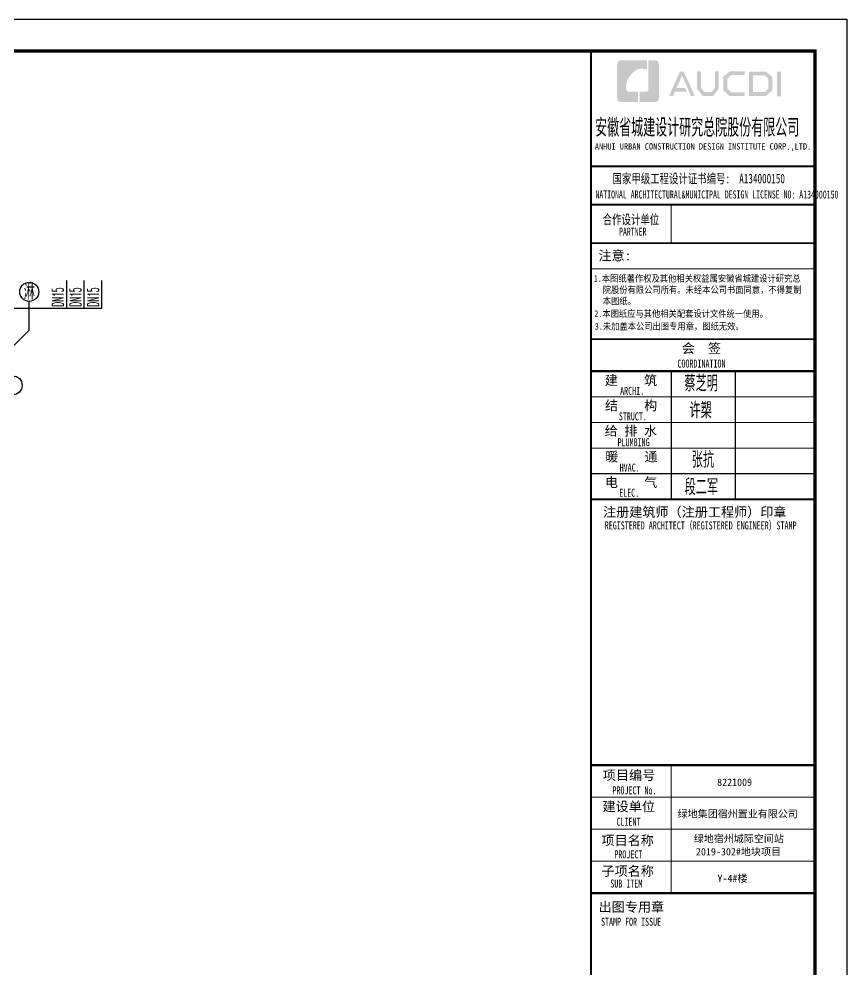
# Model space of a CAD drawing. Extents: x 27938 to 1042331, y -235042 to 1535213.
# Drawn here: x 786856 to 799788, y 138881 to 153731 of the extents above; entities that cross this region are included whole.
import ezdxf
from ezdxf.enums import TextEntityAlignment as Align

# ---------------------------------------------------------------- set-up
doc = ezdxf.new("R2010")
doc.units = 0
doc.header["$LTSCALE"] = 1000
doc.header["$MEASUREMENT"] = 0
for name, color, linetype in [('DIM_给水', 3, 'Continuous'), ('S-公用说明', 7, 'Continuous'), ('WP_DIM', 4, 'Continuous'), ('图框', 140, 'Continuous'), ('图签文字', 147, 'Continuous')]:
    doc.layers.add(name, color=color, linetype=linetype)
doc.layers.add('yichutu', color=7, linetype='Continuous', true_color=0xffffff, plot=False)
doc.layers.add('图签', color=147, linetype='Continuous', lineweight=18)
doc.styles.add('_TWT_PIPEDN', font='SIMPLEX.shx', dxfattribs={"width": 0.6, "oblique": 10, "height": 3, "bigfont": 'HZTXT.shx'})
doc.styles.add('HT', font='simhei.ttf')
doc.styles.add('中西文等高字体', font='HZTXT_E.shx', dxfattribs={"width": 0.7, "height": 4, "bigfont": 'hztxt.shx'})
doc.styles.add('宋体', font='', dxfattribs={"height": 50})
doc.styles.add('建筑图签-1', font='simhei.ttf', dxfattribs={"width": 0.7})
doc.styles.add('建筑图签-2', font='TXT.shx', dxfattribs={"width": 0.5, "bigfont": 'HZTXT.shx'})
doc.styles.get('宋体').set_extended_font_data('SimSun')

# ---------------------------------------------------------------- blocks, each defined once
blk = doc.blocks.new('yct-841-594-84100-59399.9999999999-100-1000.0')
at = {"layer": 'yichutu', "color": 7, "true_color": 0xffffff}
blk.add_lwpolyline([(0, 0), (0, 59400), (84100, 59400), (84100, 0)], close=True, dxfattribs=at)
blk = doc.blocks.new('院标1')
h = blk.add_hatch(color=150)
h.dxf.hatch_style = 1
h.set_gradient(color1=(33, 113, 253), color2=(33, 113, 253), tint=1, name='INVCURVED')
edge = h.paths.add_edge_path()
edge.add_spline(control_points=[(116373, 648379), (116379, 648379), (116382, 648379), (116391, 648379), (116391, 648379), (116391, 648379), (116616, 648379), (116616, 648379), (116616, 648379), (116616, 648379), (116616, 648054), (116616, 648054), (116616, 648054), (116616, 648054), (116108, 648054), (116108, 648054), (116108, 648054), (116028, 648054), (115963, 648111), (115963, 648199), (115963, 648199), (115963, 648199), (115963, 649215), (115963, 649215), (115963, 649215), (115963, 649295), (116018, 649360), (116108, 649360), (116108, 649360), (116108, 649360), (116897, 649360), (116897, 649360), (116897, 649360), (116897, 649360), (116897, 649080), (116897, 649080), (116897, 649080), (116897, 649080), (116566, 649140), (116356, 648859), (116356, 648859), (116245, 648719), (116240, 648545), (116247, 648466), (116247, 648466), (116254, 648386), (116247, 648466), (116247, 648466), (116247, 648466), (116247, 648466), (116258, 648374), (116373, 648379)], knot_values=[0, 0, 0, 0, 0.071429, 0.071429, 0.071429, 0.107143, 0.142857, 0.142857, 0.142857, 0.178571, 0.214286, 0.214286, 0.214286, 0.25, 0.285714, 0.285714, 0.285714, 0.321429, 0.357143, 0.357143, 0.357143, 0.392857, 0.428571, 0.428571, 0.428571, 0.464286, 0.5, 0.5, 0.5, 0.535714, 0.571429, 0.571429, 0.571429, 0.607143, 0.642857, 0.642857, 0.642857, 0.678571, 0.714286, 0.714286, 0.714286, 0.75, 0.785714, 0.785714, 0.785714, 0.821429, 0.857143, 0.857143, 0.857143, 0.928571, 1, 1, 1, 1], degree=3, periodic=0)
h = blk.add_hatch(color=150)
h.dxf.hatch_style = 1
h.set_gradient(color1=(33, 113, 253), color2=(33, 113, 253), tint=1, name='INVCURVED')
edge = h.paths.add_edge_path()
edge.add_spline(control_points=[(117268, 649215), (117268, 649215), (117268, 648199), (117268, 648199), (117268, 648199), (117268, 648114), (117212, 648054), (117123, 648054), (117123, 648054), (117123, 648054), (116663, 648054), (116663, 648054), (116663, 648054), (116663, 648054), (116663, 648379), (116663, 648379), (116663, 648379), (116663, 648379), (116865, 648379), (116865, 648379), (116865, 648379), (116907, 648379), (116941, 648413), (116941, 648455), (116941, 648455), (116941, 648455), (116941, 649360), (116941, 649360), (116941, 649360), (116941, 649360), (117123, 649360), (117123, 649360), (117123, 649360), (117204, 649360), (117268, 649306), (117268, 649215)], knot_values=[0, 0, 0, 0, 0.1, 0.1, 0.1, 0.15, 0.2, 0.2, 0.2, 0.25, 0.3, 0.3, 0.3, 0.35, 0.4, 0.4, 0.4, 0.45, 0.5, 0.5, 0.5, 0.55, 0.6, 0.6, 0.6, 0.65, 0.7, 0.7, 0.7, 0.75, 0.8, 0.8, 0.8, 0.9, 1, 1, 1, 1], degree=3, periodic=0)

msp = doc.modelspace()

# ---------------------------------------------------------------- hatches: boundary and pattern name
at = {"layer": '图框'}
h = msp.add_hatch(color=256, dxfattribs=at)
h.paths.add_polyline_path([(798694.6, 152910.6), (798757.4, 152910.6), (798757.4, 152525.4), (798694.6, 152525.4)])
h.paths.add_polyline_path([(798318.2, 152852.2), (798318.2, 152589.3), (798498.5, 152589.3), (798560.6, 152642.6), (798560.6, 152801.9), (798500.4, 152852.2)], flags=16)
h.paths.add_polyline_path([(798259.2, 152911.3), (798259.2, 152530.2), (798520.4, 152530.2), (798619.6, 152615.5), (798619.6, 152829.5), (798521.8, 152911.3)])
h.paths.add_polyline_path([(798187.7, 152913.1), (798187.7, 152855.5), (797984.2, 152855.5), (797917.8, 152800), (797917.8, 152640.1), (797984.2, 152589), (798188.8, 152589), (798188.8, 152528.1), (797957, 152528.1), (797855.7, 152615.1), (797855.7, 152829.4), (797954.8, 152913.1)])
h.paths.add_polyline_path([(797446.3, 152912.2), (797506.6, 152912.2), (797506.6, 152656.9), (797563.6, 152591.2), (797668.9, 152591.2), (797725.9, 152656.9), (797725.9, 152912.2), (797782.9, 152912.2), (797782.9, 152638.3), (797700.7, 152529.8), (797531.8, 152529.8), (797446.3, 152639.4)])
h.paths.add_polyline_path([(797180.4, 152911.5), (797238.8, 152911.5), (797409.8, 152529.4), (797352, 152529.4), (797211.3, 152846.5), (797123.7, 152652.3), (797259.5, 152652.3), (797289.8, 152594.7), (797099.3, 152594.7), (797070, 152528.4), (797008.4, 152528.4)])

# ---------------------------------------------------------------- linework, layer by layer
at = {"layer": 'DIM_给水'}
for p, q in [((787601.4, 149213.5), (787601.4, 149649.2)), ((787876.4, 149213.5), (787876.4, 149649.2)), ((788151.4, 149213.5), (788151.4, 149649.2)), ((786441.7, 149213.5), (787601.4, 149213.5)), ((787601.4, 149213.5), (788151.4, 149213.5))]:
    msp.add_line(p, q, dxfattribs=at)
at = {"layer": 'S-公用说明'}
for centre in [(787016.9, 149470.9), (786757.4, 148011.3)]:
    msp.add_circle(centre, 148.5, dxfattribs=at)
at = {"layer": 'WP_DIM'}
for p, q in [((787016.9, 148872.4), (787016.9, 149322.4)), ((786626.2, 148481.7), (787016.9, 148872.4))]:
    msp.add_line(p, q, dxfattribs=at)
at = {"layer": '图框'}
for p, q in [((795790.4, 151431.5), (799290.4, 151431.5)), ((795790.4, 151431.5), (799290.4, 151431.5)), ((795790.4, 150831.5), (799290.4, 150831.5))]:
    msp.add_line(p, q, dxfattribs=at)
msp.add_lwpolyline([(757737.9, 153731.3), (799787.9, 153731.3), (799787.9, 124031.3), (757737.9, 124031.3)], close=True, dxfattribs=at)
msp.add_lwpolyline([(757737.9, 153731.3), (799787.9, 153731.3), (799787.9, 124031.3), (757737.9, 124031.3)], close=True, dxfattribs=at)
at = {"layer": '图框', "const_width": 50}
msp.add_lwpolyline([(799287.9, 124531.3), (799287.9, 153231.3), (758987.9, 153231.3), (758987.9, 124531.3)], close=True, dxfattribs=at)
at = {"layer": '图框'}
for points, const_width in [([(795790.4, 124531.3), (795790.4, 153231.3)], 35), ([(795790.4, 151431.5), (799290.4, 151431.5)], 30), ([(795790.4, 150831.5), (799290.4, 150831.5)], 30), ([(795790.4, 150831.5), (799290.4, 150831.5)], 30), ([(797040.4, 150831.5), (797040.4, 150231.5)], 17.5), ([(795790.4, 150231.5), (799290.4, 150231.5)], 30), ([(795790.4, 150231.5), (799290.4, 150231.5)], 30), ([(795790.4, 149831), (799290.4, 149831)], 17.5), ([(795794.6, 148731.5), (799294.6, 148731.5)], 30), ([(795794.6, 148231.5), (799294.6, 148231.5)], 35), ([(795794.6, 148231.5), (799294.6, 148231.5)], 35), ([(797044.6, 148231.5), (797044.6, 146231.5)], 17.5), ([(798044.6, 148231.5), (798044.6, 146231.5)], 17.5), ([(795794.6, 147831.5), (799294.6, 147831.5)], 17.5), ([(795794.6, 147431.5), (799294.6, 147431.5)], 17.5), ([(795794.6, 147031.5), (799294.6, 147031.5)], 17.5), ([(795794.6, 146631.5), (799294.6, 146631.5)], 17.5), ([(795794.6, 146231.5), (799294.6, 146231.5)], 35), ([(795790.4, 142081.5), (799290.4, 142081.5)], 35), ([(795790.4, 142081.5), (799290.4, 142081.5)], 35), ([(797040.4, 140081.5), (797040.4, 142081.5)], 17.5), ([(795790.4, 141581.5), (799290.4, 141581.5)], 17.5), ([(795790.4, 141081.5), (799290.4, 141081.5)], 17.5), ([(795790.4, 140581.5), (799290.4, 140581.5)], 17.5), ([(799290.4, 140081.5), (795790.4, 140081.5)], 35)]:
    msp.add_lwpolyline(points, dxfattribs=dict(at, const_width=const_width))

# ---------------------------------------------------------------- block references
at = {"xscale": 0.5, "yscale": 0.5, "zscale": 0.5}
msp.add_blockref('院标1', (738215.9, -171593.2), dxfattribs=at)
at = {"layer": 'yichutu', "xscale": 0.5, "yscale": 0.5, "zscale": 0.5}
msp.add_blockref('yct-841-594-84100-59399.9999999999-100-1000.0', (757737.9, 124031.3), dxfattribs=at)

# ---------------------------------------------------------------- texts
at = {"layer": 'DIM_给水', "color": 7, "style": '_TWT_PIPEDN', "width": 0.48}
for p in [(787551.4, 149238.5), (787826.4, 149238.5), (788101.4, 149238.5)]:
    msp.add_text('DN15', height=175, rotation=90, dxfattribs=at).set_placement(p)
at = {"layer": 'S-公用说明', "style": '中西文等高字体', "width": 0.7}
msp.add_text('淋', height=250, dxfattribs=at).set_placement((787016.9, 149470.9), align=Align.MIDDLE_CENTER)
at = {"layer": '图框'}
for s, height, style, width, p in [('ANHUI URBAN CONSTRUCTION DESIGN INSTITUTE CORP.,LTD.', 100, '建筑图签-1', 0.91, (795849.6, 151692.4)), ('NATIONAL ARCHITECTURAL&MUNICIPAL DESIGN LICENSE NO: A134000150', 125, '建筑图签-1', 0.6, (795858.8, 150928.6)), ('PARTNER', 125, '建筑图签-1', 0.6, (796227.7, 150348.1)), ('1.本图纸著作权及其他相关权益属安徽省城建设计研究总', 105, 'HT', 0.88, (795833.2, 149628)), ('院股份有限公司所有。未经本公司书面同意，不得复制', 105, 'HT', 0.88, (795972.9, 149450.8)), ('本图纸。', 105, 'HT', 0.88, (795972.9, 149275.8)), (' 2.本图纸应与其他相关配套设计文件统一使用。 ', 105, 'HT', 0.88, (795777.8, 149077.4)), ('3.未加盖本公司出图专用章，图纸无效。', 105, 'HT', 0.88, (795849.3, 148880.1)), ('COORDINATION', 125, '建筑图签-1', 0.7, (797140.2, 148287.9)), ('ARCHI.', 125, '建筑图签-1', 0.7, (796245.1, 147862.2)), ('STRUCT.', 125, '建筑图签-1', 0.7, (796225.3, 147463.8)), ('PLUMBING', 125, '建筑图签-1', 0.7, (796204.9, 147060.6)), ('HVAC.', 125, '建筑图签-1', 0.7, (796237.3, 146664)), ('ELEC.', 125, '建筑图签-1', 0.7, (796229.6, 146271.5)), ('REGISTERED ARCHITECT（REGISTERED ENGINEER）STAMP', 125, '建筑图签-1', 0.7, (796004.8, 145760.7)), ('PROJECT No.', 125, '建筑图签-1', 0.7, (796125.2, 141623.9, -899.5)), ('CLIENT', 125, '建筑图签-1', 0.7, (796187.2, 141134.3)), ('PROJECT', 125, '建筑图签-1', 0.7, (796154.8, 140624.7)), ('SUB ITEM', 125, '建筑图签-1', 0.7, (796091.5, 140169.2)), ('STAMP FOR ISSUE', 125, '建筑图签-1', 0.7, (795946.7, 139572))]:
    msp.add_text(s, height=height, dxfattribs=dict(at, style=style, width=width)).set_placement(p)
at = {"layer": '图签', "color": 2, "style": '宋体'}
for s, height, p in [('8221009', 114.67, (797759.1, 141755.2)), ('绿地集团宿州置业有限公司', 114.672, (797142.9, 141262.3)), ('绿地宿州城际空间站', 114.67, (797395.3, 140875.2)), ('2019-302#地块项目', 114.672, (797428.9, 140670.6)), ('Y-4#楼', 114.67, (797765, 140255.2))]:
    msp.add_text(s, height=height, dxfattribs=at).set_placement(p)
at = {"layer": '图签文字', "color": 7, "style": '建筑图签-1'}
for s, height, width, p in [('安徽省城建设计研究总院股份有限公司', 250, 0.55, (795854.4, 151919.9)), ('国家甲级工程设计证书编号:  A134000150', 150, 0.7, (796126.4, 151165)), ('合作设计单位', 150, 0.7, (795972.8, 150526.4))]:
    msp.add_text(s, height=height, dxfattribs=dict(at, width=width)).set_placement(p)
for s, p in [('注意:', (795906.1, 149962.9)), ('会  签', (797207.7, 148515.1)), ('建    筑', (796005.2, 148014.7)), ('结    构', (796007.5, 147621)), ('给 排 水', (796002.9, 147224)), ('暖    通', (796012, 146822.5)), ('电    气', (796007.1, 146422.4)), ('注册建筑师（注册工程师）印章', (795978.1, 145958.2)), ('项目编号', (795974.3, 141847.6)), ('建设单位', (795970.4, 141358.9)), ('项目名称', (795953.7, 140829.9)), ('子项名称', (795953.7, 140351.5)), ('出图专用章', (795908.3, 139790.4))]:
    msp.add_text(s, height=150, dxfattribs=at).set_placement(p)
at = {"layer": '图签文字', "color": 1, "style": '建筑图签-2', "width": 0.7}
for s, p in [('蔡芝明', (797247.8, 147916.8)), ('许槊', (797327.6, 147495.4)), ('张抗', (797363.2, 146724.9)), ('段二军', (797250.7, 146297.1))]:
    msp.add_text(s, height=250, dxfattribs=at).set_placement(p)

doc.saveas('drawing.dxf')
